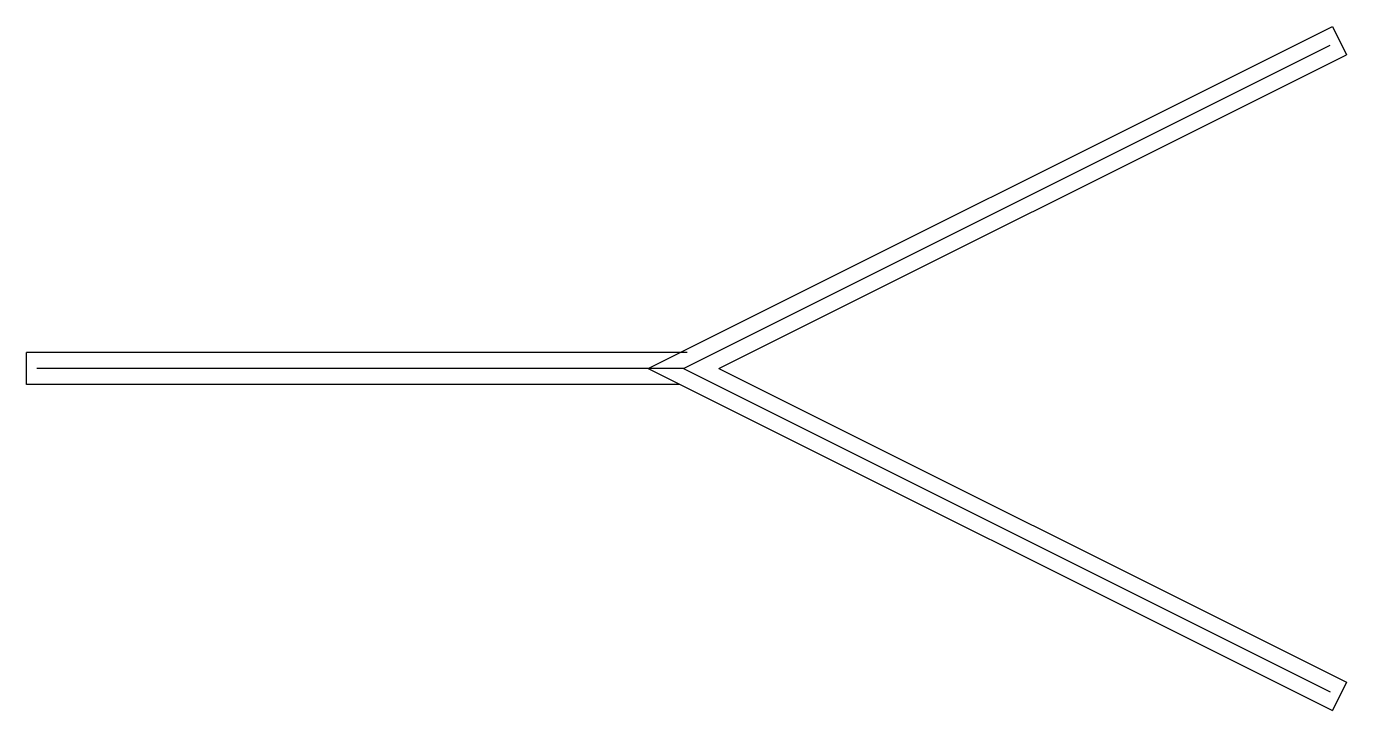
# Model space of a CAD drawing. Units: millimetres at full size, sheet at 1:100. Extents: x -15751 to 9252, y -16092 to -3132.
import ezdxf

# ---------------------------------------------------------------- set-up
doc = ezdxf.new("R2010")
doc.units = ezdxf.units.MM
doc.header["$LTSCALE"] = 100
doc.layers.add('0-0', color=7, linetype='Continuous')

msp = doc.modelspace()

# ---------------------------------------------------------------- linework, layer by layer
at = {"layer": '0-0'}
for p, q in [((-3976.9, -9612.2), (8983.5, -3132)), ((8983.5, -3132), (9251.8, -3668.7)), ((-3306.1, -9612.2), (8938.8, -3489.8)), ((-2635.3, -9612.2), (9251.8, -3668.7)), ((-15751, -9912.2), (-15751, -9312.2)), ((-3235.3, -9312.2), (-15751, -9312.2)), ((-3306.1, -9612.2), (-15551, -9612.2)), ((-3976.9, -9612.2), (8983.5, -16092.5)), ((-3306.1, -9612.2), (8938.8, -15734.7)), ((-2635.3, -9612.2), (9251.8, -15555.8)), ((-3376.9, -9912.2), (-15751, -9912.2)), ((9251.8, -15555.8), (8983.5, -16092.5))]:
    msp.add_line(p, q, dxfattribs=at)

doc.saveas('drawing.dxf')
